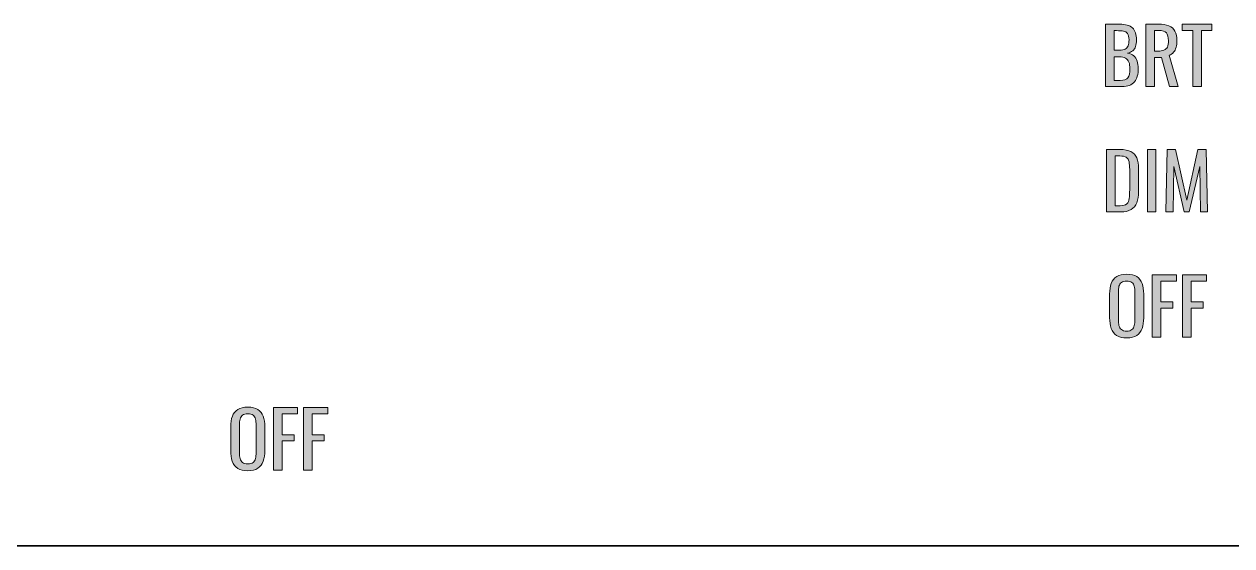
# Model space of a CAD drawing. Header units: inches. Extents: x 0 to 612, y 267 to 525.
# Drawn here: x 403.6 to 528.9, y 349.3 to 403.5 of the extents above; entities that cross this region are included whole.
import ezdxf

# ---------------------------------------------------------------- set-up
doc = ezdxf.new("R2010")
doc.units = ezdxf.units.IN
doc.header["$MEASUREMENT"] = 0
doc.layers.add('LINES', color=7, linetype='Continuous')
doc.layers.add('TEXT', color=7, linetype='Continuous')

# ---------------------------------------------------------------- blocks, each defined once
blk = doc.blocks.new('block 137')
at = {"layer": 'TEXT'}
h = blk.add_hatch(color=7, dxfattribs=at)
h.dxf.hatch_style = 2
edge = h.paths.add_edge_path()
edge.add_spline(control_points=[(426.8, 357.12), (426.37, 357.12), (426.02, 357.2), (425.75, 357.37), (425.49, 357.54), (425.31, 357.79), (425.19, 358.11), (425.08, 358.42), (425.03, 358.8), (425.03, 359.22), (425.03, 359.22), (425.03, 361.68), (425.03, 361.68), (425.03, 362.1), (425.08, 362.47), (425.2, 362.78), (425.31, 363.08), (425.5, 363.32), (425.76, 363.48), (426.02, 363.64), (426.37, 363.73), (426.8, 363.73), (427.24, 363.73), (427.59, 363.64), (427.84, 363.48), (428.1, 363.31), (428.28, 363.08), (428.4, 362.77), (428.51, 362.47), (428.57, 362.1), (428.57, 361.68), (428.57, 361.68), (428.57, 359.21), (428.57, 359.21), (428.57, 358.79), (428.51, 358.42), (428.4, 358.11), (428.28, 357.8), (428.1, 357.55), (427.84, 357.38), (427.59, 357.21), (427.24, 357.12), (426.8, 357.12)], knot_values=[0, 0, 0, 0, 1, 1, 1, 2, 2, 2, 3, 3, 3, 4, 4, 4, 5, 5, 5, 6, 6, 6, 7, 7, 7, 8, 8, 8, 9, 9, 9, 10, 10, 10, 11, 11, 11, 12, 12, 12, 13, 13, 13, 14, 14, 14, 14], degree=3, periodic=0)
edge = h.paths.add_edge_path()
edge.add_spline(control_points=[(426.8, 357.83), (427.04, 357.83), (427.22, 357.88), (427.35, 357.98), (427.47, 358.08), (427.55, 358.22), (427.59, 358.39), (427.64, 358.57), (427.66, 358.78), (427.66, 359.02), (427.66, 359.02), (427.66, 361.86), (427.66, 361.86), (427.66, 362.1), (427.64, 362.31), (427.59, 362.48), (427.55, 362.66), (427.47, 362.79), (427.35, 362.88), (427.22, 362.98), (427.04, 363.02), (426.8, 363.02), (426.56, 363.02), (426.38, 362.98), (426.25, 362.88), (426.13, 362.79), (426.04, 362.66), (426, 362.48), (425.96, 362.31), (425.94, 362.1), (425.94, 361.86), (425.94, 361.86), (425.94, 359.02), (425.94, 359.02), (425.94, 358.78), (425.96, 358.57), (426, 358.39), (426.04, 358.22), (426.13, 358.08), (426.25, 357.98), (426.38, 357.88), (426.56, 357.83), (426.8, 357.83)], knot_values=[0, 0, 0, 0, 1, 1, 1, 2, 2, 2, 3, 3, 3, 4, 4, 4, 5, 5, 5, 6, 6, 6, 7, 7, 7, 8, 8, 8, 9, 9, 9, 10, 10, 10, 11, 11, 11, 12, 12, 12, 13, 13, 13, 14, 14, 14, 14], degree=3, periodic=0)
h = blk.add_hatch(color=7, dxfattribs=at)
h.dxf.hatch_style = 2
h.paths.add_polyline_path([(429.46, 357.19), (429.46, 363.67), (431.96, 363.67), (431.96, 363.02), (430.36, 363.02), (430.36, 360.86), (431.6, 360.86), (431.6, 360.22), (430.36, 360.22), (430.36, 357.19)])
h = blk.add_hatch(color=7, dxfattribs=at)
h.dxf.hatch_style = 2
h.paths.add_polyline_path([(432.59, 357.19), (432.59, 363.67), (435.09, 363.67), (435.09, 363.02), (433.49, 363.02), (433.49, 360.86), (434.73, 360.86), (434.73, 360.22), (433.49, 360.22), (433.49, 357.19)])
at = {"layer": 'TEXT', "lineweight": 0}
for points in [[(429.46, 357.19), (429.46, 363.67), (431.96, 363.67), (431.96, 363.02), (430.36, 363.02), (430.36, 360.86), (431.6, 360.86), (431.6, 360.22), (430.36, 360.22), (430.36, 357.19), (429.46, 357.19)], [(432.59, 357.19), (432.59, 363.67), (435.09, 363.67), (435.09, 363.02), (433.49, 363.02), (433.49, 360.86), (434.73, 360.86), (434.73, 360.22), (433.49, 360.22), (433.49, 357.19), (432.59, 357.19)]]:
    blk.add_lwpolyline(points, dxfattribs=at)
for points in [[(426.8, 357.12), (426.37, 357.12), (426.02, 357.2), (425.75, 357.37), (425.49, 357.54), (425.31, 357.79), (425.19, 358.11), (425.08, 358.42), (425.03, 358.8), (425.03, 359.22), (425.03, 359.22), (425.03, 361.68), (425.03, 361.68), (425.03, 362.1), (425.08, 362.47), (425.2, 362.78), (425.31, 363.08), (425.5, 363.32), (425.76, 363.48), (426.02, 363.64), (426.37, 363.73), (426.8, 363.73), (427.24, 363.73), (427.59, 363.64), (427.84, 363.48), (428.1, 363.31), (428.28, 363.08), (428.4, 362.77), (428.51, 362.47), (428.57, 362.1), (428.57, 361.68), (428.57, 361.68), (428.57, 359.21), (428.57, 359.21), (428.57, 358.79), (428.51, 358.42), (428.4, 358.11), (428.28, 357.8), (428.1, 357.55), (427.84, 357.38), (427.59, 357.21), (427.24, 357.12), (426.8, 357.12)], [(426.8, 357.83), (427.04, 357.83), (427.22, 357.88), (427.35, 357.98), (427.47, 358.08), (427.55, 358.22), (427.59, 358.39), (427.64, 358.57), (427.66, 358.78), (427.66, 359.02), (427.66, 359.02), (427.66, 361.86), (427.66, 361.86), (427.66, 362.1), (427.64, 362.31), (427.59, 362.48), (427.55, 362.66), (427.47, 362.79), (427.35, 362.88), (427.22, 362.98), (427.04, 363.02), (426.8, 363.02), (426.56, 363.02), (426.38, 362.98), (426.25, 362.88), (426.13, 362.79), (426.04, 362.66), (426, 362.48), (425.96, 362.31), (425.94, 362.1), (425.94, 361.86), (425.94, 361.86), (425.94, 359.02), (425.94, 359.02), (425.94, 358.78), (425.96, 358.57), (426, 358.39), (426.04, 358.22), (426.13, 358.08), (426.25, 357.98), (426.38, 357.88), (426.56, 357.83), (426.8, 357.83)]]:
    blk.add_open_spline(points, degree=3, knots=[0, 0, 0, 0, 1, 1, 1, 2, 2, 2, 3, 3, 3, 4, 4, 4, 5, 5, 5, 6, 6, 6, 7, 7, 7, 8, 8, 8, 9, 9, 9, 10, 10, 10, 11, 11, 11, 12, 12, 12, 13, 13, 13, 14, 14, 14, 14], dxfattribs=at)
blk = doc.blocks.new('block 142')
at = {"layer": 'TEXT'}
h = blk.add_hatch(color=7, dxfattribs=at)
h.dxf.hatch_style = 2
edge = h.paths.add_edge_path()
edge.add_spline(control_points=[(515.82, 396.97), (515.82, 396.97), (515.82, 403.45), (515.82, 403.45), (515.82, 403.45), (517.3, 403.45), (517.3, 403.45), (517.6, 403.45), (517.85, 403.42), (518.07, 403.36), (518.28, 403.29), (518.46, 403.19), (518.61, 403.06), (518.75, 402.93), (518.86, 402.76), (518.93, 402.55), (519, 402.35), (519.03, 402.1), (519.03, 401.83), (519.03, 401.56), (519, 401.33), (518.93, 401.14), (518.87, 400.94), (518.76, 400.79), (518.63, 400.68), (518.49, 400.56), (518.32, 400.49), (518.1, 400.46), (518.37, 400.4), (518.58, 400.3), (518.74, 400.16), (518.9, 400.02), (519.01, 399.84), (519.09, 399.62), (519.17, 399.39), (519.21, 399.13), (519.21, 398.82), (519.21, 398.54), (519.18, 398.29), (519.11, 398.06), (519.05, 397.83), (518.95, 397.64), (518.81, 397.48), (518.68, 397.32), (518.5, 397.19), (518.29, 397.1), (518.08, 397.02), (517.83, 396.97), (517.54, 396.97), (517.54, 396.97), (515.82, 396.97), (515.82, 396.97)], knot_values=[0, 0, 0, 0, 1, 1, 1, 2, 2, 2, 3, 3, 3, 4, 4, 4, 5, 5, 5, 6, 6, 6, 7, 7, 7, 8, 8, 8, 9, 9, 9, 10, 10, 10, 11, 11, 11, 12, 12, 12, 13, 13, 13, 14, 14, 14, 15, 15, 15, 16, 16, 16, 17, 17, 17, 17], degree=3, periodic=0)
edge = h.paths.add_edge_path()
edge.add_spline(control_points=[(516.72, 400.75), (516.72, 400.75), (517.26, 400.75), (517.26, 400.75), (517.51, 400.75), (517.71, 400.78), (517.86, 400.86), (518, 400.93), (518.1, 401.04), (518.16, 401.2), (518.22, 401.36), (518.25, 401.57), (518.25, 401.83), (518.25, 402.13), (518.2, 402.34), (518.11, 402.48), (518.02, 402.61), (517.88, 402.69), (517.69, 402.73), (517.5, 402.76), (517.25, 402.78), (516.94, 402.78), (516.94, 402.78), (516.72, 402.78), (516.72, 402.78), (516.72, 402.78), (516.72, 400.75), (516.72, 400.75)], knot_values=[0, 0, 0, 0, 1, 1, 1, 2, 2, 2, 3, 3, 3, 4, 4, 4, 5, 5, 5, 6, 6, 6, 7, 7, 7, 8, 8, 8, 9, 9, 9, 9], degree=3, periodic=0)
edge = h.paths.add_edge_path()
edge.add_spline(control_points=[(516.72, 397.62), (516.72, 397.62), (517.33, 397.62), (517.33, 397.62), (517.73, 397.62), (518, 397.71), (518.14, 397.9), (518.28, 398.09), (518.34, 398.4), (518.34, 398.82), (518.34, 399.09), (518.31, 399.32), (518.24, 399.5), (518.16, 399.69), (518.05, 399.83), (517.89, 399.92), (517.74, 400.01), (517.52, 400.06), (517.26, 400.06), (517.26, 400.06), (516.72, 400.06), (516.72, 400.06), (516.72, 400.06), (516.72, 397.62), (516.72, 397.62)], knot_values=[0, 0, 0, 0, 1, 1, 1, 2, 2, 2, 3, 3, 3, 4, 4, 4, 5, 5, 5, 6, 6, 6, 7, 7, 7, 8, 8, 8, 8], degree=3, periodic=0)
h = blk.add_hatch(color=7, dxfattribs=at)
h.dxf.hatch_style = 2
edge = h.paths.add_edge_path()
edge.add_spline(control_points=[(520.01, 396.97), (520.01, 396.97), (520.01, 403.45), (520.01, 403.45), (520.01, 403.45), (521.31, 403.45), (521.31, 403.45), (521.74, 403.45), (522.1, 403.39), (522.38, 403.28), (522.67, 403.17), (522.88, 402.98), (523.01, 402.73), (523.15, 402.47), (523.22, 402.14), (523.22, 401.73), (523.22, 401.48), (523.19, 401.25), (523.14, 401.05), (523.08, 400.84), (523, 400.67), (522.88, 400.53), (522.76, 400.39), (522.61, 400.28), (522.42, 400.22), (522.42, 400.22), (523.34, 396.97), (523.34, 396.97), (523.34, 396.97), (522.46, 396.97), (522.46, 396.97), (522.46, 396.97), (521.62, 400.01), (521.62, 400.01), (521.62, 400.01), (520.91, 400.01), (520.91, 400.01), (520.91, 400.01), (520.91, 396.97), (520.91, 396.97), (520.91, 396.97), (520.01, 396.97), (520.01, 396.97)], knot_values=[0, 0, 0, 0, 1, 1, 1, 2, 2, 2, 3, 3, 3, 4, 4, 4, 5, 5, 5, 6, 6, 6, 7, 7, 7, 8, 8, 8, 9, 9, 9, 10, 10, 10, 11, 11, 11, 12, 12, 12, 13, 13, 13, 14, 14, 14, 14], degree=3, periodic=0)
edge = h.paths.add_edge_path()
edge.add_spline(control_points=[(520.91, 400.66), (520.91, 400.66), (521.26, 400.66), (521.26, 400.66), (521.51, 400.66), (521.72, 400.69), (521.88, 400.76), (522.04, 400.82), (522.16, 400.93), (522.23, 401.08), (522.31, 401.24), (522.34, 401.45), (522.34, 401.73), (522.34, 402.11), (522.27, 402.38), (522.14, 402.55), (522, 402.72), (521.72, 402.8), (521.31, 402.8), (521.31, 402.8), (520.91, 402.8), (520.91, 402.8), (520.91, 402.8), (520.91, 400.66), (520.91, 400.66)], knot_values=[0, 0, 0, 0, 1, 1, 1, 2, 2, 2, 3, 3, 3, 4, 4, 4, 5, 5, 5, 6, 6, 6, 7, 7, 7, 8, 8, 8, 8], degree=3, periodic=0)
h = blk.add_hatch(color=7, dxfattribs=at)
h.dxf.hatch_style = 2
h.paths.add_polyline_path([(524.87, 396.97), (524.87, 402.78), (523.78, 402.78), (523.78, 403.45), (526.84, 403.45), (526.84, 402.78), (525.78, 402.78), (525.78, 396.97)])
h = blk.add_hatch(color=7, dxfattribs=at)
h.dxf.hatch_style = 2
edge = h.paths.add_edge_path()
edge.add_spline(control_points=[(515.9, 383.97), (515.9, 383.97), (515.9, 390.45), (515.9, 390.45), (515.9, 390.45), (517.31, 390.45), (517.31, 390.45), (517.79, 390.45), (518.17, 390.38), (518.45, 390.23), (518.73, 390.08), (518.93, 389.86), (519.05, 389.57), (519.17, 389.28), (519.23, 388.91), (519.23, 388.48), (519.23, 388.48), (519.23, 386.09), (519.23, 386.09), (519.23, 385.63), (519.17, 385.25), (519.05, 384.93), (518.93, 384.62), (518.73, 384.38), (518.46, 384.22), (518.2, 384.05), (517.83, 383.97), (517.38, 383.97), (517.38, 383.97), (515.9, 383.97), (515.9, 383.97)], knot_values=[0, 0, 0, 0, 1, 1, 1, 2, 2, 2, 3, 3, 3, 4, 4, 4, 5, 5, 5, 6, 6, 6, 7, 7, 7, 8, 8, 8, 9, 9, 9, 10, 10, 10, 10], degree=3, periodic=0)
edge = h.paths.add_edge_path()
edge.add_spline(control_points=[(516.8, 384.62), (516.8, 384.62), (517.32, 384.62), (517.32, 384.62), (517.65, 384.62), (517.88, 384.68), (518.02, 384.81), (518.16, 384.94), (518.24, 385.13), (518.27, 385.37), (518.3, 385.62), (518.32, 385.91), (518.32, 386.26), (518.32, 386.26), (518.32, 388.36), (518.32, 388.36), (518.32, 388.7), (518.29, 388.97), (518.25, 389.18), (518.21, 389.39), (518.12, 389.54), (517.97, 389.64), (517.83, 389.73), (517.6, 389.78), (517.29, 389.78), (517.29, 389.78), (516.8, 389.78), (516.8, 389.78), (516.8, 389.78), (516.8, 384.62), (516.8, 384.62)], knot_values=[0, 0, 0, 0, 1, 1, 1, 2, 2, 2, 3, 3, 3, 4, 4, 4, 5, 5, 5, 6, 6, 6, 7, 7, 7, 8, 8, 8, 9, 9, 9, 10, 10, 10, 10], degree=3, periodic=0)
h = blk.add_hatch(color=7, dxfattribs=at)
h.dxf.hatch_style = 2
h.paths.add_polyline_path([(520.16, 383.97), (520.16, 390.45), (521.05, 390.45), (521.05, 383.97)])
h = blk.add_hatch(color=7, dxfattribs=at)
h.dxf.hatch_style = 2
h.paths.add_polyline_path([(522.08, 383.97), (522.2, 390.45), (523.09, 390.45), (524.24, 385.2), (525.39, 390.45), (526.27, 390.45), (526.39, 383.97), (525.66, 383.97), (525.59, 388.68), (524.49, 383.97), (523.98, 383.97), (522.89, 388.68), (522.82, 383.97)])
h = blk.add_hatch(color=7, dxfattribs=at)
h.dxf.hatch_style = 2
edge = h.paths.add_edge_path()
edge.add_spline(control_points=[(518.01, 370.9), (517.58, 370.9), (517.23, 370.98), (516.96, 371.16), (516.7, 371.33), (516.52, 371.57), (516.4, 371.89), (516.29, 372.21), (516.24, 372.58), (516.24, 373), (516.24, 373), (516.24, 375.46), (516.24, 375.46), (516.24, 375.89), (516.29, 376.25), (516.41, 376.56), (516.52, 376.87), (516.71, 377.1), (516.97, 377.26), (517.23, 377.43), (517.58, 377.51), (518.01, 377.51), (518.45, 377.51), (518.8, 377.42), (519.05, 377.26), (519.31, 377.09), (519.49, 376.86), (519.61, 376.56), (519.72, 376.25), (519.78, 375.89), (519.78, 375.46), (519.78, 375.46), (519.78, 373), (519.78, 373), (519.78, 372.57), (519.72, 372.21), (519.61, 371.89), (519.49, 371.58), (519.31, 371.33), (519.05, 371.16), (518.8, 370.99), (518.45, 370.9), (518.01, 370.9)], knot_values=[0, 0, 0, 0, 1, 1, 1, 2, 2, 2, 3, 3, 3, 4, 4, 4, 5, 5, 5, 6, 6, 6, 7, 7, 7, 8, 8, 8, 9, 9, 9, 10, 10, 10, 11, 11, 11, 12, 12, 12, 13, 13, 13, 14, 14, 14, 14], degree=3, periodic=0)
edge = h.paths.add_edge_path()
edge.add_spline(control_points=[(518.01, 371.61), (518.25, 371.61), (518.43, 371.66), (518.56, 371.76), (518.68, 371.86), (518.76, 372), (518.8, 372.18), (518.85, 372.35), (518.87, 372.56), (518.87, 372.8), (518.87, 372.8), (518.87, 375.64), (518.87, 375.64), (518.87, 375.88), (518.85, 376.09), (518.8, 376.26), (518.76, 376.44), (518.68, 376.57), (518.56, 376.66), (518.43, 376.76), (518.25, 376.8), (518.01, 376.8), (517.77, 376.8), (517.59, 376.76), (517.46, 376.66), (517.34, 376.57), (517.25, 376.44), (517.21, 376.26), (517.17, 376.09), (517.15, 375.88), (517.15, 375.64), (517.15, 375.64), (517.15, 372.8), (517.15, 372.8), (517.15, 372.56), (517.17, 372.35), (517.21, 372.18), (517.25, 372), (517.34, 371.86), (517.46, 371.76), (517.59, 371.66), (517.77, 371.61), (518.01, 371.61)], knot_values=[0, 0, 0, 0, 1, 1, 1, 2, 2, 2, 3, 3, 3, 4, 4, 4, 5, 5, 5, 6, 6, 6, 7, 7, 7, 8, 8, 8, 9, 9, 9, 10, 10, 10, 11, 11, 11, 12, 12, 12, 13, 13, 13, 14, 14, 14, 14], degree=3, periodic=0)
h = blk.add_hatch(color=7, dxfattribs=at)
h.dxf.hatch_style = 2
h.paths.add_polyline_path([(520.67, 370.97), (520.67, 377.45), (523.17, 377.45), (523.17, 376.8), (521.57, 376.8), (521.57, 374.64), (522.81, 374.64), (522.81, 374), (521.57, 374), (521.57, 370.97)])
h = blk.add_hatch(color=7, dxfattribs=at)
h.dxf.hatch_style = 2
h.paths.add_polyline_path([(523.8, 370.97), (523.8, 377.45), (526.3, 377.45), (526.3, 376.8), (524.7, 376.8), (524.7, 374.64), (525.94, 374.64), (525.94, 374), (524.7, 374), (524.7, 370.97)])
at = {"layer": 'TEXT', "lineweight": 0}
for points in [[(524.87, 396.97), (524.87, 402.78), (523.78, 402.78), (523.78, 403.45), (526.84, 403.45), (526.84, 402.78), (525.78, 402.78), (525.78, 396.97), (524.87, 396.97)], [(520.16, 383.97), (520.16, 390.45), (521.05, 390.45), (521.05, 383.97), (520.16, 383.97)], [(522.08, 383.97), (522.2, 390.45), (523.09, 390.45), (524.24, 385.2), (525.39, 390.45), (526.27, 390.45), (526.39, 383.97), (525.66, 383.97), (525.59, 388.68), (524.49, 383.97), (523.98, 383.97), (522.89, 388.68), (522.82, 383.97), (522.08, 383.97)], [(520.67, 370.97), (520.67, 377.45), (523.17, 377.45), (523.17, 376.8), (521.57, 376.8), (521.57, 374.64), (522.81, 374.64), (522.81, 374), (521.57, 374), (521.57, 370.97), (520.67, 370.97)], [(523.8, 370.97), (523.8, 377.45), (526.3, 377.45), (526.3, 376.8), (524.7, 376.8), (524.7, 374.64), (525.94, 374.64), (525.94, 374), (524.7, 374), (524.7, 370.97), (523.8, 370.97)]]:
    blk.add_lwpolyline(points, dxfattribs=at)
for points, knots in [([(515.82, 396.97), (515.82, 396.97), (515.82, 403.45), (515.82, 403.45), (515.82, 403.45), (517.3, 403.45), (517.3, 403.45), (517.6, 403.45), (517.85, 403.42), (518.07, 403.36), (518.28, 403.29), (518.46, 403.19), (518.61, 403.06), (518.75, 402.93), (518.86, 402.76), (518.93, 402.55), (519, 402.35), (519.03, 402.1), (519.03, 401.83), (519.03, 401.56), (519, 401.33), (518.93, 401.14), (518.87, 400.94), (518.76, 400.79), (518.63, 400.68), (518.49, 400.56), (518.32, 400.49), (518.1, 400.46), (518.37, 400.4), (518.58, 400.3), (518.74, 400.16), (518.9, 400.02), (519.01, 399.84), (519.09, 399.62), (519.17, 399.39), (519.21, 399.13), (519.21, 398.82), (519.21, 398.54), (519.18, 398.29), (519.11, 398.06), (519.05, 397.83), (518.95, 397.64), (518.81, 397.48), (518.68, 397.32), (518.5, 397.19), (518.29, 397.1), (518.08, 397.02), (517.83, 396.97), (517.54, 396.97), (517.54, 396.97), (515.82, 396.97), (515.82, 396.97)], [0, 0, 0, 0, 1, 1, 1, 2, 2, 2, 3, 3, 3, 4, 4, 4, 5, 5, 5, 6, 6, 6, 7, 7, 7, 8, 8, 8, 9, 9, 9, 10, 10, 10, 11, 11, 11, 12, 12, 12, 13, 13, 13, 14, 14, 14, 15, 15, 15, 16, 16, 16, 17, 17, 17, 17]), ([(516.72, 400.75), (516.72, 400.75), (517.26, 400.75), (517.26, 400.75), (517.51, 400.75), (517.71, 400.78), (517.86, 400.86), (518, 400.93), (518.1, 401.04), (518.16, 401.2), (518.22, 401.36), (518.25, 401.57), (518.25, 401.83), (518.25, 402.13), (518.2, 402.34), (518.11, 402.48), (518.02, 402.61), (517.88, 402.69), (517.69, 402.73), (517.5, 402.76), (517.25, 402.78), (516.94, 402.78), (516.94, 402.78), (516.72, 402.78), (516.72, 402.78), (516.72, 402.78), (516.72, 400.75), (516.72, 400.75)], [0, 0, 0, 0, 1, 1, 1, 2, 2, 2, 3, 3, 3, 4, 4, 4, 5, 5, 5, 6, 6, 6, 7, 7, 7, 8, 8, 8, 9, 9, 9, 9]), ([(520.01, 396.97), (520.01, 396.97), (520.01, 403.45), (520.01, 403.45), (520.01, 403.45), (521.31, 403.45), (521.31, 403.45), (521.74, 403.45), (522.1, 403.39), (522.38, 403.28), (522.67, 403.17), (522.88, 402.98), (523.01, 402.73), (523.15, 402.47), (523.22, 402.14), (523.22, 401.73), (523.22, 401.48), (523.19, 401.25), (523.14, 401.05), (523.08, 400.84), (523, 400.67), (522.88, 400.53), (522.76, 400.39), (522.61, 400.28), (522.42, 400.22), (522.42, 400.22), (523.34, 396.97), (523.34, 396.97), (523.34, 396.97), (522.46, 396.97), (522.46, 396.97), (522.46, 396.97), (521.62, 400.01), (521.62, 400.01), (521.62, 400.01), (520.91, 400.01), (520.91, 400.01), (520.91, 400.01), (520.91, 396.97), (520.91, 396.97), (520.91, 396.97), (520.01, 396.97), (520.01, 396.97)], [0, 0, 0, 0, 1, 1, 1, 2, 2, 2, 3, 3, 3, 4, 4, 4, 5, 5, 5, 6, 6, 6, 7, 7, 7, 8, 8, 8, 9, 9, 9, 10, 10, 10, 11, 11, 11, 12, 12, 12, 13, 13, 13, 14, 14, 14, 14]), ([(520.91, 400.66), (520.91, 400.66), (521.26, 400.66), (521.26, 400.66), (521.51, 400.66), (521.72, 400.69), (521.88, 400.76), (522.04, 400.82), (522.16, 400.93), (522.23, 401.08), (522.31, 401.24), (522.34, 401.45), (522.34, 401.73), (522.34, 402.11), (522.27, 402.38), (522.14, 402.55), (522, 402.72), (521.72, 402.8), (521.31, 402.8), (521.31, 402.8), (520.91, 402.8), (520.91, 402.8), (520.91, 402.8), (520.91, 400.66), (520.91, 400.66)], [0, 0, 0, 0, 1, 1, 1, 2, 2, 2, 3, 3, 3, 4, 4, 4, 5, 5, 5, 6, 6, 6, 7, 7, 7, 8, 8, 8, 8]), ([(516.72, 397.62), (516.72, 397.62), (517.33, 397.62), (517.33, 397.62), (517.73, 397.62), (518, 397.71), (518.14, 397.9), (518.28, 398.09), (518.34, 398.4), (518.34, 398.82), (518.34, 399.09), (518.31, 399.32), (518.24, 399.5), (518.16, 399.69), (518.05, 399.83), (517.89, 399.92), (517.74, 400.01), (517.52, 400.06), (517.26, 400.06), (517.26, 400.06), (516.72, 400.06), (516.72, 400.06), (516.72, 400.06), (516.72, 397.62), (516.72, 397.62)], [0, 0, 0, 0, 1, 1, 1, 2, 2, 2, 3, 3, 3, 4, 4, 4, 5, 5, 5, 6, 6, 6, 7, 7, 7, 8, 8, 8, 8]), ([(515.9, 383.97), (515.9, 383.97), (515.9, 390.45), (515.9, 390.45), (515.9, 390.45), (517.31, 390.45), (517.31, 390.45), (517.79, 390.45), (518.17, 390.38), (518.45, 390.23), (518.73, 390.08), (518.93, 389.86), (519.05, 389.57), (519.17, 389.28), (519.23, 388.91), (519.23, 388.48), (519.23, 388.48), (519.23, 386.09), (519.23, 386.09), (519.23, 385.63), (519.17, 385.25), (519.05, 384.93), (518.93, 384.62), (518.73, 384.38), (518.46, 384.22), (518.2, 384.05), (517.83, 383.97), (517.38, 383.97), (517.38, 383.97), (515.9, 383.97), (515.9, 383.97)], [0, 0, 0, 0, 1, 1, 1, 2, 2, 2, 3, 3, 3, 4, 4, 4, 5, 5, 5, 6, 6, 6, 7, 7, 7, 8, 8, 8, 9, 9, 9, 10, 10, 10, 10]), ([(516.8, 384.62), (516.8, 384.62), (517.32, 384.62), (517.32, 384.62), (517.65, 384.62), (517.88, 384.68), (518.02, 384.81), (518.16, 384.94), (518.24, 385.13), (518.27, 385.37), (518.3, 385.62), (518.32, 385.91), (518.32, 386.26), (518.32, 386.26), (518.32, 388.36), (518.32, 388.36), (518.32, 388.7), (518.29, 388.97), (518.25, 389.18), (518.21, 389.39), (518.12, 389.54), (517.97, 389.64), (517.83, 389.73), (517.6, 389.78), (517.29, 389.78), (517.29, 389.78), (516.8, 389.78), (516.8, 389.78), (516.8, 389.78), (516.8, 384.62), (516.8, 384.62)], [0, 0, 0, 0, 1, 1, 1, 2, 2, 2, 3, 3, 3, 4, 4, 4, 5, 5, 5, 6, 6, 6, 7, 7, 7, 8, 8, 8, 9, 9, 9, 10, 10, 10, 10]), ([(518.01, 370.9), (517.58, 370.9), (517.23, 370.98), (516.96, 371.16), (516.7, 371.33), (516.52, 371.57), (516.4, 371.89), (516.29, 372.21), (516.24, 372.58), (516.24, 373), (516.24, 373), (516.24, 375.46), (516.24, 375.46), (516.24, 375.89), (516.29, 376.25), (516.41, 376.56), (516.52, 376.87), (516.71, 377.1), (516.97, 377.26), (517.23, 377.43), (517.58, 377.51), (518.01, 377.51), (518.45, 377.51), (518.8, 377.42), (519.05, 377.26), (519.31, 377.09), (519.49, 376.86), (519.61, 376.56), (519.72, 376.25), (519.78, 375.89), (519.78, 375.46), (519.78, 375.46), (519.78, 373), (519.78, 373), (519.78, 372.57), (519.72, 372.21), (519.61, 371.89), (519.49, 371.58), (519.31, 371.33), (519.05, 371.16), (518.8, 370.99), (518.45, 370.9), (518.01, 370.9)], [0, 0, 0, 0, 1, 1, 1, 2, 2, 2, 3, 3, 3, 4, 4, 4, 5, 5, 5, 6, 6, 6, 7, 7, 7, 8, 8, 8, 9, 9, 9, 10, 10, 10, 11, 11, 11, 12, 12, 12, 13, 13, 13, 14, 14, 14, 14]), ([(518.01, 371.61), (518.25, 371.61), (518.43, 371.66), (518.56, 371.76), (518.68, 371.86), (518.76, 372), (518.8, 372.18), (518.85, 372.35), (518.87, 372.56), (518.87, 372.8), (518.87, 372.8), (518.87, 375.64), (518.87, 375.64), (518.87, 375.88), (518.85, 376.09), (518.8, 376.26), (518.76, 376.44), (518.68, 376.57), (518.56, 376.66), (518.43, 376.76), (518.25, 376.8), (518.01, 376.8), (517.77, 376.8), (517.59, 376.76), (517.46, 376.66), (517.34, 376.57), (517.25, 376.44), (517.21, 376.26), (517.17, 376.09), (517.15, 375.88), (517.15, 375.64), (517.15, 375.64), (517.15, 372.8), (517.15, 372.8), (517.15, 372.56), (517.17, 372.35), (517.21, 372.18), (517.25, 372), (517.34, 371.86), (517.46, 371.76), (517.59, 371.66), (517.77, 371.61), (518.01, 371.61)], [0, 0, 0, 0, 1, 1, 1, 2, 2, 2, 3, 3, 3, 4, 4, 4, 5, 5, 5, 6, 6, 6, 7, 7, 7, 8, 8, 8, 9, 9, 9, 10, 10, 10, 11, 11, 11, 12, 12, 12, 13, 13, 13, 14, 14, 14, 14])]:
    blk.add_open_spline(points, degree=3, knots=knots, dxfattribs=at)

msp = doc.modelspace()

# ---------------------------------------------------------------- linework, layer by layer
at = {"layer": 'LINES', "color": 7, "lineweight": 35}
msp.add_lwpolyline([(350, 349.33), (588.67, 349.33)], dxfattribs=at)

# ---------------------------------------------------------------- block references
at = {"layer": 'TEXT'}
for name in ['block 142', 'block 137']:
    msp.add_blockref(name, (0, 0), dxfattribs=at)

doc.saveas('drawing.dxf')
